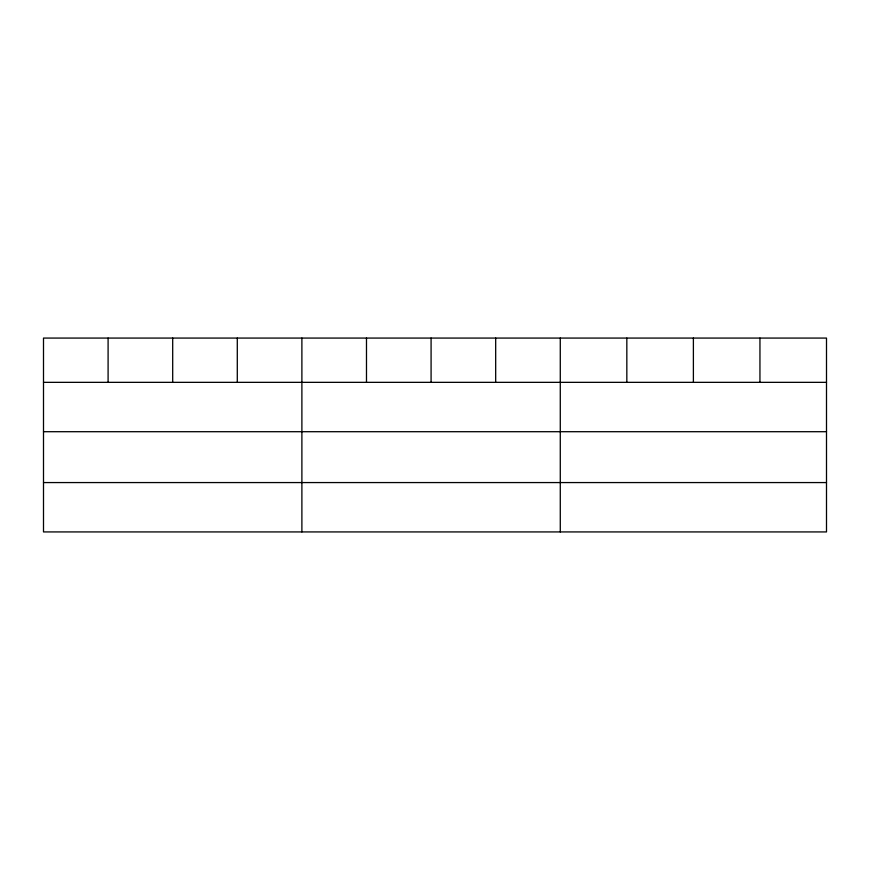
<?xml version="1.0" encoding="UTF-8"?>
<svg xmlns="http://www.w3.org/2000/svg" width="870" height="870" viewBox="0 0 870 870"><rect width="100%" height="100%" fill="white"/><g stroke="black" fill="none" stroke-linecap="round" stroke-linejoin="round"><path stroke-width="1.3" d="M826.5 431.705L826.5 338.071L43.5 338.071L43.5 531.929L826.5 531.929L826.5 431.705L43.5 431.705M43.5 382.343L826.5 382.343M43.5 482.567L826.5 482.567M759.945 338.071L759.945 382.343M693.39 338.071L693.39 382.343M626.835 338.071L626.835 382.343M560.28 338.071L560.28 531.929M495.682 338.071L495.682 382.343M431.085 338.071L431.085 382.343M366.487 338.071L366.487 382.343M301.89 338.071L301.89 531.929M237.292 338.071L237.292 382.343M172.695 338.071L172.695 382.343M108.097 338.071L108.097 382.343"/></g></svg>
